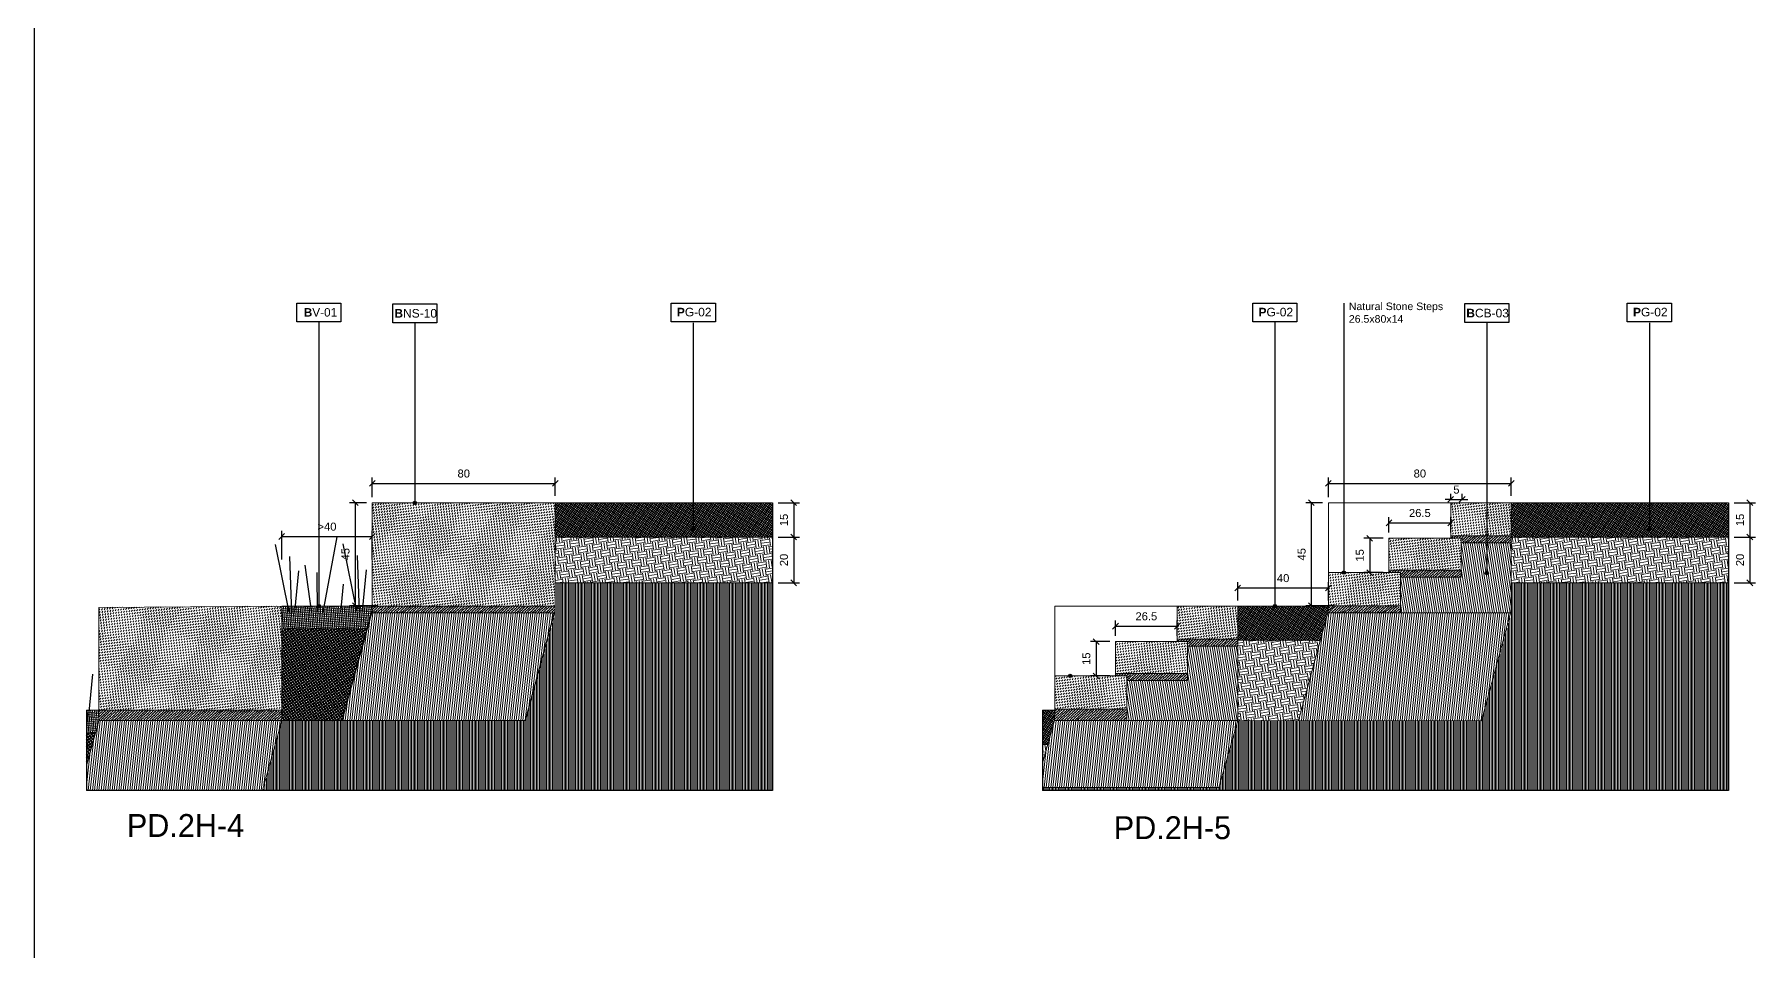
# Model space of a CAD drawing. Header units: metres. Extents: x -325 to 301, y -147 to 149.
# Drawn here: x 42.23 to 49.76, y 45.32 to 49.33 of the extents above; entities that cross this region are included whole.
import ezdxf

# ---------------------------------------------------------------- set-up
doc = ezdxf.new("R2010")
doc.units = ezdxf.units.M
doc.linetypes.add('rutinger', pattern=[30, 12, -18])
doc.layers.get('Defpoints').update_dxf_attribs({"lineweight": 13})
doc.layers.add('-aux', color=50, linetype='Continuous', plot=False)
doc.layers.add('0-TX-1_25', color=7, linetype='Continuous', true_color=0x3f4f7f)
doc.layers.add('EIT_3 TR sorra', color=7, linetype='Continuous', true_color=0xd8ceb0)
doc.layers.add('03-TR-Paviment_02_Sealed Gravel', color=7, linetype='Continuous', lineweight=5, true_color=0xd4be8c)
doc.layers.add('03-TR-Paviment_08_Natural Stone Bleachers', color=7, linetype='Continuous', lineweight=5, true_color=0xafad9d)
for name, color, linetype, lineweight in [('1-CM', 7, 'Continuous', 0), ('3-TR Formigó', 252, 'Continuous', 0), ('3-TR Seleccionat', 44, 'Continuous', 0), ('3-TR Tot-u', 37, 'Continuous', 0), ('3-TR-recebo', 252, 'Continuous', 0)]:
    doc.layers.add(name, color=color, linetype=linetype, lineweight=lineweight)
for name, color, linetype in [('1-SECCIÓ', 1, 'Continuous'), ('4-graminies', 252, 'rutinger'), ('A-KEYPLAN_HATCH', 7, 'Continuous'), ('A_TEXT_2', 7, 'Continuous'), ('EIT_3 TR terra vegetal', 45, 'Continuous')]:
    doc.layers.add(name, color=color, linetype=linetype)
doc.styles.add('Arial_4', font='arial.ttf', dxfattribs={"height": 1.8})
doc.styles.get("Standard").update_dxf_attribs({"font": 'arial.ttf'})
doc.styles.add('x-llegenda materials$0$ENGRAVERS', font='TT0586M.TTF')
doc.dimstyles.new('ISO-25', dxfattribs={"dimtxt": 0.1, "dimasz": 0.1, "dimexe": 0.1, "dimexo": 0.1, "dimgap": 0.1, "dimtad": 1, "dimdec": 0, "dimlfac": 100, "dimzin": 9, "dimtxsty": 'Standard', "dimblk": 'OBLIQUE', "dimcen": 0.1, "dimadec": 0, "dimazin": 0, "dimtfac": 1, "dimtdec": 0, "dimtmove": 0, "dimatfit": 3, "dimldrblk": 'OBLIQUE', "dimfxl": 1, "dimarcsym": 0})
pattern_1 = [(279, (419535.011572, 4594394.39277), (0.03632589907892, -0.02639231054887), [0.03175, -0.03175]), (279, (419535.023332, 4594394.394632), (0.03632589907892, -0.02639231054887), [0.03175, -0.03175]), (279, (419535.03509, 4594394.396495), (0.03632589907892, -0.02639231054887), [0.03175, -0.03175]), (9, (419535.039632, 4594394.393196), (0.02639231054887, 0.03632589907892), [0.03175, -0.03175]), (9, (419535.041495, 4594394.381436), (0.02639231054887, 0.03632589907892), [0.03175, -0.03175]), (9, (419535.043357, 4594394.369677), (0.02639231054887, 0.03632589907892), [0.03175, -0.03175])]

# ---------------------------------------------------------------- blocks, each defined once
blk = doc.blocks.new('_Oblique')
at = {"color": 0, "lineweight": -2}
blk.add_line((-0.5, -0.5), (0.5, 0.5), dxfattribs=at)
blk = doc.blocks.new('*D2044')
at = {"layer": '0-TX-1_25', "color": 0, "lineweight": -2, "transparency": 16777216}
for p, q in [((43.3158, 47.0312), (43.3158, 47.1562)), ((43.3158, 47.1312), (43.7119, 47.1312)), ((43.7119, 47.0312), (43.7119, 47.1562))]:
    blk.add_line(p, q, dxfattribs=at)
at = {"layer": 'Defpoints', "color": 0, "transparency": 16777216}
for p in [(43.7119, 47.1312), (43.3158, 46.8267), (43.7119, 46.8269)]:
    blk.add_point(p, dxfattribs=at)
at = {"layer": '0-TX-1_25', "color": 0, "lineweight": -2, "transparency": 16777216, "xscale": 0.025, "yscale": 0.025, "zscale": 0.025, "rotation": 180}
blk.add_blockref('_Oblique', (43.3158, 47.1312), dxfattribs=at)
at = {"layer": '0-TX-1_25', "color": 0, "lineweight": -2, "transparency": 16777216, "xscale": 0.025, "yscale": 0.025, "zscale": 0.025}
blk.add_blockref('_Oblique', (43.7119, 47.1312), dxfattribs=at)
at = {"layer": '0-TX-1_25', "color": 0, "transparency": 16777216, "insert": (43.5138, 47.1741), "char_height": 0.035, "attachment_point": 5}
blk.add_mtext('>40', dxfattribs=at)
blk = doc.blocks.new('*D2040')
at = {"layer": '0-TX-1_25', "color": 0, "lineweight": -2, "transparency": 16777216}
for p, q in [((43.6867, 47.2785), (43.6127, 47.2785)), ((43.6377, 46.8285), (43.6377, 47.2785)), ((43.7367, 46.8285), (43.6127, 46.8285))]:
    blk.add_line(p, q, dxfattribs=at)
at = {"layer": 'Defpoints', "color": 0, "transparency": 16777216}
for p in [(43.6377, 47.2785), (43.7117, 47.2785), (43.7617, 46.8285)]:
    blk.add_point(p, dxfattribs=at)
at = {"layer": '0-TX-1_25', "color": 0, "lineweight": -2, "transparency": 16777216, "xscale": 0.025, "yscale": 0.025, "zscale": 0.025}
for p, rotation in [((43.6377, 47.2785), 90), ((43.6377, 46.8285), 270)]:
    blk.add_blockref('_Oblique', p, dxfattribs=dict(at, rotation=rotation))
at = {"layer": '0-TX-1_25', "color": 0, "transparency": 16777216, "insert": (43.5949, 47.0535), "char_height": 0.035, "attachment_point": 5, "rotation": 90}
blk.add_mtext('45', dxfattribs=at)
blk = doc.blocks.new('*D2041')
at = {"layer": '0-TX-1_25', "color": 0, "lineweight": -2, "transparency": 16777216}
for p, q in [((43.7117, 47.3035), (43.7117, 47.3884)), ((43.7117, 47.3634), (44.5117, 47.3634)), ((44.5117, 47.3091), (44.5117, 47.3884))]:
    blk.add_line(p, q, dxfattribs=at)
at = {"layer": 'Defpoints', "color": 0, "transparency": 16777216}
for p in [(44.5117, 47.3634), (43.7117, 47.2785), (44.5117, 47.2841)]:
    blk.add_point(p, dxfattribs=at)
at = {"layer": '0-TX-1_25', "color": 0, "lineweight": -2, "transparency": 16777216, "xscale": 0.025, "yscale": 0.025, "zscale": 0.025, "rotation": 180}
blk.add_blockref('_Oblique', (43.7117, 47.3634), dxfattribs=at)
at = {"layer": '0-TX-1_25', "color": 0, "lineweight": -2, "transparency": 16777216, "xscale": 0.025, "yscale": 0.025, "zscale": 0.025}
blk.add_blockref('_Oblique', (44.5117, 47.3634), dxfattribs=at)
at = {"layer": '0-TX-1_25', "color": 0, "transparency": 16777216, "insert": (44.1117, 47.4063), "char_height": 0.035, "attachment_point": 5}
blk.add_mtext('80', dxfattribs=at)
blk = doc.blocks.new('hatch keyplan 2')
at = {"layer": 'A-KEYPLAN_HATCH'}
blk.add_lwpolyline([(0, 0.00548), (0.01287, 0.00548), (0.01287, 0), (0, 0)], close=True, dxfattribs=at)
blk = doc.blocks.new('hatch keyplan')
at = {"layer": 'A-KEYPLAN_HATCH'}
blk.add_blockref('hatch keyplan 2', (1.43058, 0.85215), dxfattribs=at)
blk = doc.blocks.new('BNS10')
at = {"layer": 'A-KEYPLAN_HATCH'}
blk.add_blockref('hatch keyplan', (-1.43058, -0.85215), dxfattribs=at)
at = {"layer": 'A_TEXT_2', "insert": (-0.0008, 0.00401), "char_height": 0.0025, "attachment_point": 1}
blk.add_mtext_dynamic_manual_height_columns('\\pi0.00128;{\\fArial|b1|i0|c0|p34;B}NS-10', width=0.0145619, gutter_width=0.015, heights=[0], dxfattribs=at)
blk = doc.blocks.new('B-V01')
at = {"layer": 'A-KEYPLAN_HATCH'}
blk.add_blockref('hatch keyplan', (-1.43058, -0.85215), dxfattribs=at)
at = {"layer": 'A_TEXT_2', "lineweight": 211, "insert": (-0.00079, 0.00402), "char_height": 0.0024588, "attachment_point": 1, "line_spacing_factor": 0.938532, "style": 'Arial_4'}
blk.add_mtext_dynamic_manual_height_columns('\\pi0.00285;{\\fArial|b1|i0|c0|p34;B}V-01', width=0.0145619, gutter_width=0.015, heights=[0], dxfattribs=at)
blk = doc.blocks.new('*D2045')
at = {"layer": '0-TX-1_25', "color": 0, "lineweight": -2, "transparency": 16777216}
for p, q in [((47.4964, 46.8517), (47.4964, 46.9312)), ((47.4964, 46.9062), (47.8925, 46.9062)), ((47.8925, 46.8519), (47.8925, 46.9312))]:
    blk.add_line(p, q, dxfattribs=at)
at = {"layer": 'Defpoints', "color": 0, "transparency": 16777216}
for p in [(47.8925, 46.9062), (47.4964, 46.8267), (47.8925, 46.8269)]:
    blk.add_point(p, dxfattribs=at)
at = {"layer": '0-TX-1_25', "color": 0, "lineweight": -2, "transparency": 16777216, "xscale": 0.025, "yscale": 0.025, "zscale": 0.025, "rotation": 180}
blk.add_blockref('_Oblique', (47.4964, 46.9062), dxfattribs=at)
at = {"layer": '0-TX-1_25', "color": 0, "lineweight": -2, "transparency": 16777216, "xscale": 0.025, "yscale": 0.025, "zscale": 0.025}
blk.add_blockref('_Oblique', (47.8925, 46.9062), dxfattribs=at)
at = {"layer": '0-TX-1_25', "color": 0, "transparency": 16777216, "insert": (47.6945, 46.949), "char_height": 0.035, "attachment_point": 5}
blk.add_mtext('40', dxfattribs=at)
blk = doc.blocks.new('*D2042')
at = {"layer": '0-TX-1_25', "color": 0, "lineweight": -2, "transparency": 16777216}
for p, q in [((47.8674, 47.2785), (47.7934, 47.2785)), ((47.8184, 46.8285), (47.8184, 47.2785)), ((47.9174, 46.8285), (47.7934, 46.8285))]:
    blk.add_line(p, q, dxfattribs=at)
at = {"layer": 'Defpoints', "color": 0, "transparency": 16777216}
for p in [(47.8184, 47.2785), (47.8924, 47.2785), (47.9424, 46.8285)]:
    blk.add_point(p, dxfattribs=at)
at = {"layer": '0-TX-1_25', "color": 0, "lineweight": -2, "transparency": 16777216, "xscale": 0.025, "yscale": 0.025, "zscale": 0.025}
for p, rotation in [((47.8184, 47.2785), 90), ((47.8184, 46.8285), 270)]:
    blk.add_blockref('_Oblique', p, dxfattribs=dict(at, rotation=rotation))
at = {"layer": '0-TX-1_25', "color": 0, "transparency": 16777216, "insert": (47.7756, 47.0535), "char_height": 0.035, "attachment_point": 5, "rotation": 90}
blk.add_mtext('45', dxfattribs=at)
blk = doc.blocks.new('*D2043')
at = {"layer": '0-TX-1_25', "color": 0, "lineweight": -2, "transparency": 16777216}
for p, q in [((47.8924, 47.3035), (47.8924, 47.3884)), ((47.8924, 47.3634), (48.6924, 47.3634)), ((48.6924, 47.3091), (48.6924, 47.3884))]:
    blk.add_line(p, q, dxfattribs=at)
at = {"layer": 'Defpoints', "color": 0, "transparency": 16777216}
for p in [(48.6924, 47.3634), (47.8924, 47.2785), (48.6924, 47.2841)]:
    blk.add_point(p, dxfattribs=at)
at = {"layer": '0-TX-1_25', "color": 0, "lineweight": -2, "transparency": 16777216, "xscale": 0.025, "yscale": 0.025, "zscale": 0.025, "rotation": 180}
blk.add_blockref('_Oblique', (47.8924, 47.3634), dxfattribs=at)
at = {"layer": '0-TX-1_25', "color": 0, "lineweight": -2, "transparency": 16777216, "xscale": 0.025, "yscale": 0.025, "zscale": 0.025}
blk.add_blockref('_Oblique', (48.6924, 47.3634), dxfattribs=at)
at = {"layer": '0-TX-1_25', "color": 0, "transparency": 16777216, "insert": (48.2924, 47.4063), "char_height": 0.035, "attachment_point": 5}
blk.add_mtext('80', dxfattribs=at)
blk = doc.blocks.new('*D2046')
at = {"layer": '0-TX-1_25', "color": 0, "lineweight": -2, "transparency": 16777216}
for p, q in [((48.1575, 47.1485), (48.1575, 47.2158)), ((48.1575, 47.1908), (48.4274, 47.1908)), ((48.4274, 47.1485), (48.4274, 47.2158))]:
    blk.add_line(p, q, dxfattribs=at)
at = {"layer": 'Defpoints', "color": 0, "transparency": 16777216}
for p in [(48.4274, 47.1908), (48.1575, 47.1235), (48.4274, 47.1235)]:
    blk.add_point(p, dxfattribs=at)
at = {"layer": '0-TX-1_25', "color": 0, "lineweight": -2, "transparency": 16777216, "xscale": 0.025, "yscale": 0.025, "zscale": 0.025, "rotation": 180}
blk.add_blockref('_Oblique', (48.1575, 47.1908), dxfattribs=at)
at = {"layer": '0-TX-1_25', "color": 0, "lineweight": -2, "transparency": 16777216, "xscale": 0.025, "yscale": 0.025, "zscale": 0.025}
blk.add_blockref('_Oblique', (48.4274, 47.1908), dxfattribs=at)
at = {"layer": '0-TX-1_25', "color": 0, "transparency": 16777216, "insert": (48.2924, 47.2337), "char_height": 0.035, "attachment_point": 5}
blk.add_mtext('26.5', dxfattribs=at)
blk = doc.blocks.new('*D2047')
at = {"layer": '0-TX-1_25', "color": 0, "lineweight": -2, "transparency": 16777216}
for p, q in [((48.1325, 47.1235), (48.048, 47.1235)), ((48.073, 47.1235), (48.073, 46.9735)), ((48.1325, 46.9735), (48.048, 46.9735))]:
    blk.add_line(p, q, dxfattribs=at)
at = {"layer": 'Defpoints', "color": 0, "transparency": 16777216}
for p in [(48.1575, 47.1235), (48.073, 46.9735), (48.1575, 46.9735)]:
    blk.add_point(p, dxfattribs=at)
at = {"layer": '0-TX-1_25', "color": 0, "lineweight": -2, "transparency": 16777216, "xscale": 0.025, "yscale": 0.025, "zscale": 0.025}
for p, rotation in [((48.073, 47.1235), 90), ((48.073, 46.9735), 270)]:
    blk.add_blockref('_Oblique', p, dxfattribs=dict(at, rotation=rotation))
at = {"layer": '0-TX-1_25', "color": 0, "transparency": 16777216, "insert": (48.0301, 47.0485), "char_height": 0.035, "attachment_point": 5, "rotation": 90}
blk.add_mtext('15', dxfattribs=at)
blk = doc.blocks.new('*D2048')
at = {"layer": '0-TX-1_25', "color": 0, "lineweight": -2, "transparency": 16777216}
for p, q in [((48.4274, 47.2931), (48.4024, 47.2931)), ((48.4274, 47.2931), (48.4274, 47.3181)), ((48.4274, 47.2931), (48.4774, 47.2931)), ((48.4774, 47.2931), (48.4774, 47.3181)), ((48.4774, 47.2931), (48.5024, 47.2931))]:
    blk.add_line(p, q, dxfattribs=at)
at = {"layer": 'Defpoints', "color": 0, "transparency": 16777216}
for p in [(48.4274, 47.2785), (48.4774, 47.2931), (48.4774, 47.2785)]:
    blk.add_point(p, dxfattribs=at)
at = {"layer": '0-TX-1_25', "color": 0, "lineweight": -2, "transparency": 16777216, "xscale": 0.025, "yscale": 0.025, "zscale": 0.025}
blk.add_blockref('_Oblique', (48.4274, 47.2931), dxfattribs=at)
at = {"layer": '0-TX-1_25', "color": 0, "lineweight": -2, "transparency": 16777216, "xscale": 0.025, "yscale": 0.025, "zscale": 0.025, "rotation": 180}
blk.add_blockref('_Oblique', (48.4774, 47.2931), dxfattribs=at)
at = {"layer": '0-TX-1_25', "color": 0, "transparency": 16777216, "insert": (48.4524, 47.3359), "char_height": 0.035, "attachment_point": 5}
blk.add_mtext('5', dxfattribs=at)
blk = doc.blocks.new('*D2049')
at = {"layer": '0-TX-1_25', "color": 0, "lineweight": -2, "transparency": 16777216}
for p, q in [((46.9616, 46.6967), (46.9616, 46.7641)), ((46.9616, 46.7391), (47.2314, 46.7391)), ((47.2314, 46.6967), (47.2314, 46.7641))]:
    blk.add_line(p, q, dxfattribs=at)
at = {"layer": 'Defpoints', "color": 0, "transparency": 16777216}
for p in [(47.2314, 46.7391), (46.9616, 46.6717), (47.2314, 46.6717)]:
    blk.add_point(p, dxfattribs=at)
at = {"layer": '0-TX-1_25', "color": 0, "lineweight": -2, "transparency": 16777216, "xscale": 0.025, "yscale": 0.025, "zscale": 0.025, "rotation": 180}
blk.add_blockref('_Oblique', (46.9616, 46.7391), dxfattribs=at)
at = {"layer": '0-TX-1_25', "color": 0, "lineweight": -2, "transparency": 16777216, "xscale": 0.025, "yscale": 0.025, "zscale": 0.025}
blk.add_blockref('_Oblique', (47.2314, 46.7391), dxfattribs=at)
at = {"layer": '0-TX-1_25', "color": 0, "transparency": 16777216, "insert": (47.0965, 46.782), "char_height": 0.035, "attachment_point": 5}
blk.add_mtext('26.5', dxfattribs=at)
blk = doc.blocks.new('*D2050')
at = {"layer": '0-TX-1_25', "color": 0, "lineweight": -2, "transparency": 16777216}
for p, q in [((46.9366, 46.6717), (46.8521, 46.6717)), ((46.8771, 46.6717), (46.8771, 46.5217)), ((46.9366, 46.5217), (46.8521, 46.5217))]:
    blk.add_line(p, q, dxfattribs=at)
at = {"layer": 'Defpoints', "color": 0, "transparency": 16777216}
for p in [(46.9616, 46.6717), (46.8771, 46.5217), (46.9616, 46.5217)]:
    blk.add_point(p, dxfattribs=at)
at = {"layer": '0-TX-1_25', "color": 0, "lineweight": -2, "transparency": 16777216, "xscale": 0.025, "yscale": 0.025, "zscale": 0.025}
for p, rotation in [((46.8771, 46.6717), 90), ((46.8771, 46.5217), 270)]:
    blk.add_blockref('_Oblique', p, dxfattribs=dict(at, rotation=rotation))
at = {"layer": '0-TX-1_25', "color": 0, "transparency": 16777216, "insert": (46.8342, 46.5967), "char_height": 0.035, "attachment_point": 5, "rotation": 90}
blk.add_mtext('15', dxfattribs=at)
blk = doc.blocks.new('PG02')
at = {"layer": 'A-KEYPLAN_HATCH'}
blk.add_blockref('hatch keyplan', (-1.42958, -0.85215), dxfattribs=at)
at = {"layer": 'A_TEXT_2', "insert": (0.0002, 0.00412), "char_height": 0.0025, "attachment_point": 1}
blk.add_mtext_dynamic_manual_height_columns('\\pi0.00245,t0.01245;{\\fArial|b1|i0|c0|p34;P}G-02', width=0.0145619, gutter_width=0.015, heights=[0], dxfattribs=at)
blk = doc.blocks.new('POINT')
at = {"layer": '0-TX-1_25'}
h = blk.add_hatch(dxfattribs=at)
h.set_pattern_fill('ANGLE', color=256)
h.set_pattern_definition([(0, (-83.747, -12.726), (0, 6.985), [5.08, -1.905]), (90, (-83.747, -12.726), (-6.985, 4e-16), [5.08, -1.905])])
edge = h.paths.add_edge_path()
edge.add_arc((0, 0), 0.0075, 0, 360)
h = blk.add_hatch(color=256, dxfattribs=at)
h.dxf.hatch_style = 1
edge = h.paths.add_edge_path()
edge.add_arc((0, 0), 0.0075, 0, 360)
blk.add_circle((0, 0), 0.0075, dxfattribs=at)
blk = doc.blocks.new('B-CB03')
at = {"layer": 'A-KEYPLAN_HATCH'}
blk.add_blockref('hatch keyplan', (-1.43058, -0.85215), dxfattribs=at)
at = {"layer": 'A_TEXT_2', "insert": (-0.0008, 0.00398), "char_height": 0.0025, "attachment_point": 1}
blk.add_mtext_dynamic_manual_height_columns('\\pi0.00128;{\\fArial|b1|i0|c0|p34;B}CB-03', width=0.0145619, gutter_width=0.015, heights=[0], dxfattribs=at)
blk = doc.blocks.new('*D2051')
at = {"layer": '0-TX-1_25', "color": 0, "lineweight": -2, "transparency": 16777216}
for p, q in [((45.4867, 47.2785), (45.5798, 47.2785)), ((45.5548, 47.2785), (45.5548, 47.1285)), ((45.4867, 47.1285), (45.5798, 47.1285))]:
    blk.add_line(p, q, dxfattribs=at)
at = {"layer": 'Defpoints', "color": 0, "transparency": 16777216}
for p in [(45.4617, 47.2785), (45.4617, 47.1285), (45.5548, 47.1285)]:
    blk.add_point(p, dxfattribs=at)
at = {"layer": '0-TX-1_25', "color": 0, "lineweight": -2, "transparency": 16777216, "xscale": 0.025, "yscale": 0.025, "zscale": 0.025}
for p, rotation in [((45.5548, 47.2785), 90), ((45.5548, 47.1285), 270)]:
    blk.add_blockref('_Oblique', p, dxfattribs=dict(at, rotation=rotation))
at = {"layer": '0-TX-1_25', "color": 0, "transparency": 16777216, "insert": (45.5119, 47.2035), "char_height": 0.035, "attachment_point": 5, "rotation": 90}
blk.add_mtext('15', dxfattribs=at)
blk = doc.blocks.new('*D2052')
at = {"layer": '0-TX-1_25', "color": 0, "lineweight": -2, "transparency": 16777216}
for p, q in [((45.4867, 47.1285), (45.5798, 47.1285)), ((45.5548, 47.1285), (45.5548, 46.9285)), ((45.4867, 46.9285), (45.5798, 46.9285))]:
    blk.add_line(p, q, dxfattribs=at)
at = {"layer": 'Defpoints', "color": 0, "transparency": 16777216}
for p in [(45.4617, 47.1285), (45.4617, 46.9285), (45.5548, 46.9285)]:
    blk.add_point(p, dxfattribs=at)
at = {"layer": '0-TX-1_25', "color": 0, "lineweight": -2, "transparency": 16777216, "xscale": 0.025, "yscale": 0.025, "zscale": 0.025}
for p, rotation in [((45.5548, 47.1285), 90), ((45.5548, 46.9285), 270)]:
    blk.add_blockref('_Oblique', p, dxfattribs=dict(at, rotation=rotation))
at = {"layer": '0-TX-1_25', "color": 0, "transparency": 16777216, "insert": (45.5119, 47.0285), "char_height": 0.035, "attachment_point": 5, "rotation": 90}
blk.add_mtext('20', dxfattribs=at)
blk = doc.blocks.new('*D2053')
at = {"layer": '0-TX-1_25', "color": 0, "lineweight": -2, "transparency": 16777216}
for p, q in [((49.6674, 47.2785), (49.7604, 47.2785)), ((49.7354, 47.2785), (49.7354, 47.1285)), ((49.6674, 47.1285), (49.7604, 47.1285))]:
    blk.add_line(p, q, dxfattribs=at)
at = {"layer": 'Defpoints', "color": 0, "transparency": 16777216}
for p in [(49.6424, 47.2785), (49.6424, 47.1285), (49.7354, 47.1285)]:
    blk.add_point(p, dxfattribs=at)
at = {"layer": '0-TX-1_25', "color": 0, "lineweight": -2, "transparency": 16777216, "xscale": 0.025, "yscale": 0.025, "zscale": 0.025}
for p, rotation in [((49.7354, 47.2785), 90), ((49.7354, 47.1285), 270)]:
    blk.add_blockref('_Oblique', p, dxfattribs=dict(at, rotation=rotation))
at = {"layer": '0-TX-1_25', "color": 0, "transparency": 16777216, "insert": (49.6926, 47.2035), "char_height": 0.035, "attachment_point": 5, "rotation": 90}
blk.add_mtext('15', dxfattribs=at)
blk = doc.blocks.new('*D2054')
at = {"layer": '0-TX-1_25', "color": 0, "lineweight": -2, "transparency": 16777216}
for p, q in [((49.6674, 47.1285), (49.7604, 47.1285)), ((49.7354, 47.1285), (49.7354, 46.9285)), ((49.6674, 46.9285), (49.7604, 46.9285))]:
    blk.add_line(p, q, dxfattribs=at)
at = {"layer": 'Defpoints', "color": 0, "transparency": 16777216}
for p in [(49.6424, 47.1285), (49.6424, 46.9285), (49.7354, 46.9285)]:
    blk.add_point(p, dxfattribs=at)
at = {"layer": '0-TX-1_25', "color": 0, "lineweight": -2, "transparency": 16777216, "xscale": 0.025, "yscale": 0.025, "zscale": 0.025}
for p, rotation in [((49.7354, 47.1285), 90), ((49.7354, 46.9285), 270)]:
    blk.add_blockref('_Oblique', p, dxfattribs=dict(at, rotation=rotation))
at = {"layer": '0-TX-1_25', "color": 0, "transparency": 16777216, "insert": (49.6926, 47.0285), "char_height": 0.035, "attachment_point": 5, "rotation": 90}
blk.add_mtext('20', dxfattribs=at)

msp = doc.modelspace()

# ---------------------------------------------------------------- hatches: boundary and pattern name
at = {"layer": '03-TR-Paviment_02_Sealed Gravel'}
h = msp.add_hatch(dxfattribs=at)
h.set_pattern_fill('_USER', color=256, scale=0.008, angle=234, style=0, double=1, pattern_type=0)
h.set_pattern_definition([(234, (0, 0), (0.006472136, -0.004702282), []), (324, (0, 0), (0.004702282, 0.006472136), [])])
h.paths.add_polyline_path([(45.4624, 47.2785), (44.511, 47.2785), (44.5117, 47.1276), (45.4617, 47.1293)])
h = msp.add_hatch(dxfattribs=at)
h.set_pattern_fill('_USER', color=256, scale=0.008, angle=234, style=0, double=1, pattern_type=0)
h.set_pattern_definition([(234, (4.180676, 0), (0.006472136, -0.004702282), []), (324, (4.180676, 0), (0.004702282, 0.006472136), [])])
h.paths.add_polyline_path([(49.6431, 47.2785), (48.6917, 47.2785), (48.6924, 47.1276), (49.6424, 47.1293)])
at = {"layer": '03-TR-Paviment_02_Sealed Gravel', "extrusion": (5.00535e-05, 0.000121015, 1)}
h = msp.add_hatch(dxfattribs=at)
h.set_pattern_fill('_USER', color=256, scale=0.008, angle=234, style=0, double=1, pattern_type=0)
h.set_pattern_definition([(234, (-176.783192, 55.461173), (0.00647213595, -0.00470228202), []), (324, (-176.783192, 55.461173), (0.00470228202, 0.00647213595), [])])
h.paths.add_polyline_path([(47.8568, 46.6768), (47.8896, 46.7967), (47.8925, 46.8267), (47.4964, 46.8271), (47.4964, 46.6772)])
h = msp.add_hatch(dxfattribs=at)
h.set_pattern_fill('_USER', color=256, scale=0.008, angle=234, style=0, double=1, pattern_type=0)
h.set_pattern_definition([(234, (-176.783192, 55.461173), (0.00647213595, -0.00470228202), []), (324, (-176.783192, 55.461173), (0.00470228202, 0.00647213595), [])])
h.paths.add_polyline_path([(46.6424, 46.3711), (46.6424, 46.2211), (46.6649, 46.2211), (46.6946, 46.3272), (46.6964, 46.3711)])
at = {"layer": '03-TR-Paviment_08_Natural Stone Bleachers'}
h = msp.add_hatch(dxfattribs=at)
h.set_pattern_fill('DASH', color=256, scale=0.002611, angle=232.42641, style=0, double=1)
h.set_pattern_definition([(232.4264096, (-108.541051, -74.540878), (0.00151523477, -0.01162470696), [0.0082894435, -0.0082894435])])
h.paths.add_polyline_path([(43.7117, 47.2785), (43.7119, 46.8269), (44.5117, 46.8267), (44.5117, 47.2785)])
h = msp.add_hatch(dxfattribs=at)
h.set_pattern_fill('DASH', color=256, scale=0.002611, angle=232.42641, style=0, double=1)
h.set_pattern_definition([(232.4264096, (-103.825537, -74.240878), (0.00151523477, -0.01162470696), [0.0082894435, -0.0082894435])])
h.paths.add_polyline_path([(48.6924, 47.1335), (48.6924, 47.2785), (48.4273, 47.2785), (48.4274, 47.1335)])
h = msp.add_hatch(dxfattribs=at)
h.set_pattern_fill('DASH', color=256, scale=0.002611, angle=232.42641, style=0, double=1)
h.set_pattern_definition([(232.4264096, (-104.095375, -74.390878), (0.00151523477, -0.01162470696), [0.0082894435, -0.0082894435])])
h.paths.add_polyline_path([(48.4725, 46.9834), (48.4726, 47.1235), (48.1575, 47.1235), (48.1575, 46.9835)])
h = msp.add_hatch(dxfattribs=at)
h.set_pattern_fill('DASH', color=256, scale=0.002611, angle=232.42641, style=0, double=1)
h.set_pattern_definition([(232.4264096, (-104.360375, -74.540878), (0.00151523477, -0.01162470696), [0.0082894435, -0.0082894435])])
h.paths.add_polyline_path([(48.2075, 46.8289), (48.2075, 46.9735), (47.8925, 46.9735), (47.8925, 46.8281)])
h = msp.add_hatch(dxfattribs=at)
h.set_pattern_fill('DASH', color=256, scale=0.002611, angle=232.42641, style=0, double=1)
h.set_pattern_definition([(232.4264096, (-109.736969, -74.998248), (0.00151523477, -0.01162470696), [0.0082894435, -0.0082894435])])
h.paths.add_polyline_path([(42.5158, 46.8211), (42.5158, 46.3711), (43.3158, 46.3711), (43.3158, 46.8271)])
h = msp.add_hatch(dxfattribs=at)
h.set_pattern_fill('DASH', color=256, scale=0.002611, angle=232.42641, style=0, double=1)
h.set_pattern_definition([(232.4264096, (-105.021455, -74.692595), (0.00151523477, -0.01162470696), [0.0082894435, -0.0082894435])])
h.paths.add_polyline_path([(47.4964, 46.6817), (47.4964, 46.8267), (47.2314, 46.8267), (47.2314, 46.6817)])
h = msp.add_hatch(dxfattribs=at)
h.set_pattern_fill('DASH', color=256, scale=0.002611, angle=232.42641, style=0, double=1)
h.set_pattern_definition([(232.4264096, (-105.291293, -74.842595), (0.00151523477, -0.01162470696), [0.0082894435, -0.0082894435])])
h.paths.add_polyline_path([(47.2766, 46.5317), (47.2766, 46.6717), (46.9616, 46.6717), (46.9616, 46.5318)])
h = msp.add_hatch(dxfattribs=at)
h.set_pattern_fill('DASH', color=256, scale=0.002611, angle=232.42641, style=0, double=1)
h.set_pattern_definition([(232.4264096, (-105.556293, -74.992595), (0.00151523477, -0.01162470696), [0.0082894435, -0.0082894435])])
h.paths.add_polyline_path([(47.0116, 46.3772), (47.0116, 46.5217), (46.6966, 46.5217), (46.6966, 46.3764)])
at = {"layer": '3-TR Formigó'}
h = msp.add_hatch(dxfattribs=at)
h.set_pattern_fill('ANSI31', color=256, scale=0.003, angle=234.17524)
h.set_pattern_definition([(279.175244, (-28.632693, 4.665363), (0.00940313, 0.0015188056), [])])
h.paths.add_polyline_path([(48.2075, 46.9517), (48.2075, 46.7967), (48.692, 46.7967), (48.6924, 47.1035), (48.4725, 47.1035), (48.4725, 46.9517)])
at = {"layer": '3-TR Formigó', "extrusion": (5.00535e-05, 0.000121015, 1)}
h = msp.add_hatch(dxfattribs=at)
h.set_pattern_fill('ANSI31', color=256, scale=0.003, angle=233.69395, style=0)
h.set_pattern_definition([(263.5025, (36.704416, 46.693568), (0.009463819, -0.001077847), [])])
h.paths.add_polyline_path([(43.7075, 46.7976), (43.5805, 46.3269), (44.3805, 46.3269), (44.5071, 46.7976)])
h = msp.add_hatch(dxfattribs=at)
h.set_pattern_fill('ANSI31', color=256, scale=0.003, angle=233.69395, style=0)
h.set_pattern_definition([(263.5025, (40.885092, 46.693568), (0.009463819, -0.001077847), [])])
h.paths.add_polyline_path([(47.8882, 46.7976), (47.7612, 46.3269), (48.5612, 46.3269), (48.6892, 46.7967)])
at = {"layer": '3-TR Formigó'}
h = msp.add_hatch(dxfattribs=at)
h.set_pattern_fill('ANSI31', color=256, scale=0.003, angle=234.17524)
h.set_pattern_definition([(279.175244, (-29.828611, 4.213645), (0.00940313, 0.0015188056), [])])
h.paths.add_polyline_path([(47.0116, 46.5), (47.0116, 46.3272), (47.496, 46.3272), (47.4964, 46.6517), (47.2766, 46.6517), (47.2766, 46.5)])
at = {"layer": '3-TR Formigó', "extrusion": (5.00535e-05, 0.000121015, 1)}
h = msp.add_hatch(dxfattribs=at)
h.set_pattern_fill('ANSI31', color=256, scale=0.003, angle=233.69395, style=0)
h.set_pattern_definition([(263.5025, (35.514035, 46.234218), (0.009463819, -0.001077847), [])])
h.paths.add_polyline_path([(42.4617, 46.0213), (43.2322, 46.0213), (43.3158, 46.3272), (42.5158, 46.3257), (42.4617, 46.1285)])
h = msp.add_hatch(dxfattribs=at)
h.set_pattern_fill('ANSI31', color=256, scale=0.003, angle=233.69395, style=0)
h.set_pattern_definition([(263.5025, (39.6947115, 46.246423), (0.009463819, -0.001077847), [])])
h.paths.add_polyline_path([(46.6424, 46.0335), (47.4129, 46.0335), (47.4964, 46.3272), (46.6946, 46.3272), (46.6424, 46.1407)])
at = {"layer": '3-TR Seleccionat'}
h = msp.add_hatch(dxfattribs=at)
h.set_pattern_fill('ANSI31', color=256, scale=0.002, angle=45, style=0)
h.set_pattern_definition([(90, (8.577542, -4.753176), (-0.00635, 0), [])])
h.paths.add_polyline_path([(45.4617, 46.0213), (45.4617, 46.7985), (45.4617, 46.9285), (44.5117, 46.9285), (44.5117, 46.7967), (44.3805, 46.3269), (43.3158, 46.3272), (43.2345, 46.0213)])
h = msp.add_hatch(dxfattribs=at)
h.set_pattern_fill('ANSI31', color=256, scale=0.002, angle=45, style=0)
h.set_pattern_definition([(90, (12.758218, -4.753176), (-0.00635, 0), [])])
h.paths.add_polyline_path([(49.6424, 46.0213), (49.6424, 46.9285), (48.6924, 46.9285), (48.6924, 46.7967), (48.5612, 46.3269), (47.4964, 46.3272), (47.4152, 46.0335), (46.6424, 46.0335), (46.6424, 46.0213)])
at = {"layer": '3-TR Tot-u'}
h = msp.add_hatch(dxfattribs=at)
h.set_pattern_fill('EARTH', color=256, scale=0.005, angle=279)
h.paths.add_polyline_path([(45.4617, 47.1285), (44.5103, 47.1285), (44.5117, 46.9276), (45.4617, 46.9293)])
h = msp.add_hatch(dxfattribs=at)
h.set_pattern_fill('EARTH', color=256, scale=0.005, angle=279)
h.set_pattern_definition([(279, (4.180676, 0), (0.036325899, -0.02639231), [0.03175, -0.03175]), (279, (4.192436, 0.001863), (0.036325899, -0.02639231), [0.03175, -0.03175]), (279, (4.204196, 0.003725), (0.036325899, -0.02639231), [0.03175, -0.03175]), (9, (4.208736, 0.000426), (0.02639231, 0.036325899), [0.03175, -0.03175]), (9, (4.2106, -0.011334), (0.02639231, 0.036325899), [0.03175, -0.03175]), (9, (4.21246, -0.023093), (0.02639231, 0.036325899), [0.03175, -0.03175])])
h.paths.add_polyline_path([(49.6424, 47.1285), (48.691, 47.1285), (48.6924, 46.9276), (49.6424, 46.9293)])
at = {"layer": '3-TR Tot-u', "extrusion": (5.30927e-05, 0.000117955, 1)}
h = msp.add_hatch(dxfattribs=at)
h.set_pattern_fill('EARTH', color=256, scale=0.005, angle=279)
h.set_pattern_definition(pattern_1)
h.paths.add_polyline_path([(47.4964, 46.6772), (47.4964, 46.3272), (47.7612, 46.3269), (47.8568, 46.6768)])
h = msp.add_hatch(dxfattribs=at)
h.set_pattern_fill('EARTH', color=256, scale=0.005, angle=279)
h.set_pattern_definition(pattern_1)
h.paths.add_polyline_path([(46.6424, 46.2211), (46.6424, 46.137), (46.6649, 46.2211)])
at = {"layer": '3-TR-recebo', "extrusion": (5.00535e-05, 0.000121015, 1)}
h = msp.add_hatch(dxfattribs=at)
h.set_pattern_fill('_USER', color=256, scale=0.008, angle=199.40829, style=0, double=1, pattern_type=0)
h.set_pattern_definition([(184.21684, (40.0188645, 45.954401), (0.00058825, -0.007978343), []), (274.21684, (40.0188645, 45.954401), (0.007978343, 0.00058825), [])])
h.paths.add_polyline_path([(43.6898, 46.7268), (43.7121, 46.8083), (43.7119, 46.8267), (43.3158, 46.8271), (43.3158, 46.7271)])
h = msp.add_hatch(dxfattribs=at)
h.set_pattern_fill('_USER', color=256, scale=0.008, angle=199.40829, style=0, double=1, pattern_type=0)
h.set_pattern_definition([(184.21684, (38.8227835, 45.498748), (0.00058825, -0.007978343), []), (274.21684, (38.8227835, 45.498748), (0.007978343, 0.00058825), [])])
h.paths.add_polyline_path([(42.4617, 46.3711), (42.4617, 46.2711), (42.5004, 46.2711), (42.5158, 46.3257), (42.5158, 46.3711)])
at = {"layer": 'EIT_3 TR sorra'}
h = msp.add_hatch(dxfattribs=at)
h.set_pattern_fill('ANSI36', color=256, scale=0.002552, angle=-1.14104, style=0, double=1)
h.set_pattern_definition([(43.85896, (46.586972, 53.106438), (0.004609074, 0.015664162), [0.020252618, -0.004050524, 0, -0.004050524])])
h.paths.add_polyline_path([(48.5301, 47.1342), (48.4803, 47.1335), (48.4274, 47.1335), (48.4274, 47.1235), (48.4774, 47.1235), (48.4774, 47.1035), (48.5301, 47.1035), (48.6924, 47.1035), (48.6924, 47.1335)])
h = msp.add_hatch(dxfattribs=at)
h.set_pattern_fill('ANSI36', color=256, scale=0.002552, angle=-1.14104, style=0, double=1)
h.set_pattern_definition([(43.85896, (46.317134, 52.956438), (0.004609074, 0.015664162), [0.020252618, -0.004050524, 0, -0.004050524])])
h.paths.add_polyline_path([(48.2603, 46.9842), (48.2104, 46.9835), (48.1575, 46.9835), (48.1575, 46.9735), (48.2075, 46.9735), (48.2075, 46.9535), (48.2603, 46.9535), (48.4725, 46.9535), (48.4725, 46.9835)])
h = msp.add_hatch(dxfattribs=at)
h.set_pattern_fill('ANSI36', color=256, scale=0.002552, angle=-1.14104, style=0, double=1)
h.set_pattern_definition([(43.85896, (41.8185526, 52.799721), (0.004609074, 0.015664162), [0.020252618, -0.004050524, 0, -0.004050524])])
h.paths.add_polyline_path([(43.7617, 46.8275), (43.7119, 46.8267), (43.7121, 46.8266), (43.7089, 46.7967), (43.7617, 46.7967), (44.5117, 46.7967), (44.5117, 46.8267)])
h = msp.add_hatch(dxfattribs=at)
h.set_pattern_fill('ANSI36', color=256, scale=0.002552, angle=-1.14104, style=0, double=1)
h.set_pattern_definition([(43.85896, (46.049229, 52.799721), (0.004609074, 0.015664162), [0.020252618, -0.004050524, 0, -0.004050524])])
h.paths.add_polyline_path([(47.9924, 46.8275), (47.9425, 46.8267), (47.8925, 46.8265), (47.8915, 46.8166), (47.8896, 46.7967), (47.9396, 46.7967), (47.9924, 46.7967), (48.2046, 46.7967), (48.2046, 46.8267)])
h = msp.add_hatch(dxfattribs=at)
h.set_pattern_fill('ANSI36', color=256, scale=0.002552, angle=-1.14104, style=0, double=1)
h.set_pattern_definition([(43.85896, (45.3910535, 52.654721), (0.004609074, 0.015664162), [0.020252618, -0.004050524, 0, -0.004050524])])
h.paths.add_polyline_path([(47.3342, 46.6825), (47.2844, 46.6817), (47.2314, 46.6817), (47.2314, 46.6717), (47.2814, 46.6717), (47.2814, 46.6517), (47.3342, 46.6517), (47.4964, 46.6517), (47.4964, 46.6817)])
h = msp.add_hatch(dxfattribs=at)
h.set_pattern_fill('ANSI36', color=256, scale=0.002552, angle=-1.14104, style=0, double=1)
h.set_pattern_definition([(43.85896, (45.121216, 52.504721), (0.004609074, 0.015664162), [0.020252618, -0.004050524, 0, -0.004050524])])
h.paths.add_polyline_path([(47.0644, 46.5325), (47.0145, 46.5317), (46.9616, 46.5317), (46.9616, 46.5217), (47.0116, 46.5217), (47.0116, 46.5017), (47.0644, 46.5017), (47.2766, 46.5017), (47.2766, 46.5317)])
h = msp.add_hatch(dxfattribs=at)
h.set_pattern_fill('ANSI36', color=256, scale=0.002552, angle=-1.14104, style=0, double=1)
h.set_pattern_definition([(43.85896, (40.622634, 52.342351), (0.004609074, 0.015664162), [0.020252618, -0.004050524, 0, -0.004050524])])
h.paths.add_polyline_path([(42.5658, 46.3711), (42.5158, 46.3711), (42.5161, 46.3692), (42.5158, 46.3697), (42.5158, 46.3272), (43.3158, 46.3272), (43.3158, 46.3711)])
h = msp.add_hatch(dxfattribs=at)
h.set_pattern_fill('ANSI36', color=256, scale=0.002552, angle=-1.14104, style=0, double=1)
h.set_pattern_definition([(43.85896, (44.8533106, 52.3480035), (0.004609074, 0.015664162), [0.020252618, -0.004050524, 0, -0.004050524])])
h.paths.add_polyline_path([(46.7964, 46.3758), (46.7466, 46.375), (46.6966, 46.3747), (46.6956, 46.3648), (46.6946, 46.3272), (46.7386, 46.3272), (47.0114, 46.3272), (47.0087, 46.345), (47.0087, 46.375)])
at = {"layer": 'EIT_3 TR terra vegetal', "extrusion": (5.30927e-05, 0.000117955, 1)}
h = msp.add_hatch(dxfattribs=at)
h.set_pattern_fill('_USER', color=256, scale=0.01, angle=15.2386, style=0, double=1, pattern_type=0)
h.set_pattern_definition([(37.25159648654, (2910191.200984, 3579887.533991), (-0.006053161675653, 0.007959851363462), []), (127.25159648654, (2910191.200984, 3579887.533991), (-0.007959851363462, -0.006053161675653), [])])
h.paths.add_polyline_path([(43.3158, 46.7272), (43.3158, 46.3272), (43.5805, 46.3269), (43.6898, 46.7268)])
h = msp.add_hatch(dxfattribs=at)
h.set_pattern_fill('_USER', color=256, scale=0.01, angle=15.2386, style=0, double=1, pattern_type=0)
h.set_pattern_definition([(37.25159648654, (2910190.004903, 3579887.076969), (-0.006053161675653, 0.007959851363462), []), (127.25159648654, (2910190.004903, 3579887.076969), (-0.007959851363462, -0.006053161675653), [])])
h.paths.add_polyline_path([(42.4617, 46.271), (42.4617, 46.137), (42.5004, 46.2711)])

# ---------------------------------------------------------------- linework, layer by layer
at = {"layer": '-aux'}
for points in [[(42.2345, 3.4567), (42.2345, 133.4567)], [(45.4617, 46.0213), (42.4617, 46.0213)], [(49.6424, 46.0213), (46.6424, 46.0213)]]:
    msp.add_lwpolyline(points, dxfattribs=at)
at = {"layer": '0-TX-1_25'}
for points in [[(47.9594, 48.1515), (47.9594, 46.9735)], [(43.4779, 48.0693), (43.4779, 46.8267)], [(43.898, 48.0656), (43.898, 47.2785)], [(45.1155, 48.0656), (45.1155, 47.163)], [(47.6586, 48.0693), (47.6586, 46.8267)], [(48.585, 48.067), (48.585, 46.9714)], [(49.2961, 48.0656), (49.2961, 47.163)]]:
    msp.add_lwpolyline(points, dxfattribs=at)
at = {"layer": '1-CM'}
for points in [[(43.7117, 47.2785), (43.7119, 46.8267), (44.5117, 46.8267), (44.5117, 47.2785), (43.7117, 47.2785)], [(44.5117, 47.2785), (45.4617, 47.2785)], [(47.8924, 47.2785), (47.8925, 46.8285), (48.2075, 46.8285)], [(47.8924, 47.2785), (48.4274, 47.2785)], [(48.6924, 47.2785), (49.6424, 47.2785)], [(44.5117, 47.1285), (45.4617, 47.1285)], [(48.6924, 47.1285), (49.6424, 47.1285)], [(48.6924, 47.1035), (48.6924, 46.7967), (47.8896, 46.7967), (47.8896, 46.7967), (47.8925, 46.8285), (47.944, 46.8286), (48.2075, 46.8283)], [(44.5117, 46.9285), (45.4617, 46.9285)], [(48.6924, 46.9285), (49.6424, 46.9285)], [(42.5158, 46.8211), (42.5158, 46.3711), (43.3158, 46.3711), (43.3158, 46.8271), (42.5158, 46.8211)], [(43.3158, 46.8267), (43.7119, 46.8267)], [(44.5117, 46.8267), (44.5117, 46.7967), (43.7617, 46.7967), (43.7089, 46.7967), (43.7089, 46.7967), (43.7119, 46.8267), (43.7633, 46.8275), (44.5117, 46.8267)], [(46.6964, 46.8267), (46.6966, 46.3768), (47.0116, 46.3768)], [(46.6964, 46.8267), (47.2314, 46.8267)], [(47.4964, 46.8267), (47.8925, 46.8267)], [(48.2075, 46.8285), (48.2075, 46.7967)], [(44.5085, 46.7967), (44.382, 46.326), (43.3092, 46.3272)], [(43.7121, 46.8083), (43.5805, 46.3269)], [(47.8896, 46.7967), (47.7612, 46.3269)], [(43.3158, 46.7272), (43.6898, 46.7268)], [(47.4964, 46.6772), (47.8568, 46.6768)], [(47.4964, 46.6517), (47.4964, 46.3272), (46.6946, 46.3272), (46.6946, 46.3272), (46.6966, 46.3767), (46.7481, 46.3769), (47.0116, 46.3766)], [(42.4617, 46.3711), (42.5158, 46.3711)], [(43.3158, 46.3711), (43.3158, 46.3272), (42.5158, 46.3272), (42.5158, 46.3697), (42.5158, 46.3697), (42.5658, 46.3711), (43.3158, 46.3711)], [(46.6424, 46.3711), (46.6964, 46.3711)], [(47.0116, 46.3767), (47.0116, 46.3272)], [(42.4617, 46.2711), (42.5004, 46.2711)], [(46.6424, 46.2211), (46.6649, 46.2211)]]:
    msp.add_lwpolyline(points, dxfattribs=at)
for points in [[(48.4274, 47.1335), (48.4274, 47.2785), (48.6924, 47.2785), (48.6924, 47.1335)], [(48.1575, 46.9835), (48.1575, 47.1235), (48.4725, 47.1235), (48.4725, 46.9835)], [(48.4274, 47.1335), (48.4274, 47.1235), (48.4725, 47.1235), (48.4725, 47.1035), (48.6924, 47.1035), (48.6924, 47.1335)], [(47.8925, 46.8285), (47.8925, 46.9735), (48.2075, 46.9735), (48.2075, 46.8285)], [(48.1575, 46.9835), (48.1575, 46.9735), (48.2075, 46.9735), (48.2075, 46.9535), (48.4725, 46.9535), (48.4725, 46.9835)], [(47.2314, 46.6817), (47.2314, 46.8267), (47.4964, 46.8267), (47.4964, 46.6817)], [(46.9616, 46.5317), (46.9616, 46.6717), (47.2766, 46.6717), (47.2766, 46.5317)], [(47.2314, 46.6817), (47.2314, 46.6717), (47.2766, 46.6717), (47.2766, 46.6517), (47.4964, 46.6517), (47.4964, 46.6817)], [(46.6966, 46.3767), (46.6966, 46.5217), (47.0116, 46.5217), (47.0116, 46.3767)], [(46.9616, 46.5317), (46.9616, 46.5217), (47.0116, 46.5217), (47.0116, 46.5017), (47.2766, 46.5017), (47.2766, 46.5317)]]:
    msp.add_lwpolyline(points, close=True, dxfattribs=at)
at = {"layer": '1-CM', "extrusion": (5.00535e-05, 0.000121015, 1)}
for points, elevation in [([(43.7075, 46.7976), (43.5805, 46.3269), (44.3805, 46.3269), (44.5071, 46.7976)], 0.0078), ([(42.4617, 46.0213), (43.2322, 46.0213), (43.3158, 46.3272), (42.5158, 46.3257), (42.4617, 46.1285)], -0.0097), ([(46.6424, 46.0335), (47.4129, 46.0335), (47.4964, 46.3272), (46.6946, 46.3272), (46.6424, 46.1407)], 0.008)]:
    msp.add_lwpolyline(points, close=True, dxfattribs=dict(at, elevation=elevation))
at = {"layer": '1-CM', "elevation": 0}
msp.add_lwpolyline([(48.6892, 46.7953), (48.5626, 46.3246), (47.4931, 46.3272)], dxfattribs=at)
at = {"layer": '1-SECCIÓ'}
for p, q in [((45.4617, 47.2785), (45.4617, 46.0213)), ((49.6424, 47.2785), (49.6424, 46.0213)), ((42.4617, 46.3711), (42.4617, 46.0213)), ((46.6424, 46.3711), (46.6424, 46.0213))]:
    msp.add_line(p, q, dxfattribs=at)
at = {"layer": '4-graminies', "extrusion": (5.43663e-05, 0.000121047, 1)}
for points, elevation in [([(43.5574, 47.1295), (43.4961, 46.7998)], 0.007), ([(43.2865, 47.0955), (43.3469, 46.8005)], 0.007), ([(43.3504, 47.0438), (43.3582, 46.7964)], 0.007), ([(43.5824, 47.0994), (43.6427, 46.8043)], 0.007), ([(43.6463, 47.0477), (43.6541, 46.8003)], 0.007), ([(43.3893, 46.9814), (43.3717, 46.8006)], 0.007), ([(43.417, 47.0062), (43.4443, 46.8058)], 0.007), ([(43.4695, 46.9735), (43.4705, 46.8006)], 0.007), ([(43.6852, 46.9853), (43.6676, 46.8045)], 0.007), ([(43.5838, 46.9227), (43.5731, 46.8003)], 0.007), ([(42.4891, 46.5296), (42.4715, 46.3488)], 0.0069)]:
    msp.add_lwpolyline(points, dxfattribs=dict(at, elevation=elevation))

# ---------------------------------------------------------------- block references
at = {"xscale": 14.9997497297064, "yscale": 14.9997497297064, "zscale": 14.9997497297064}
msp.add_blockref('BNS10', (43.8014, 48.0656), dxfattribs=at)
at = {"layer": '0-TX-1_25', "xscale": 15, "yscale": 15, "zscale": 15}
for name, p in [('B-V01', (43.3813, 48.0693)), ('PG02', (45.0039, 48.0693)), ('PG02', (47.547, 48.0693)), ('PG02', (49.1846, 48.0693))]:
    msp.add_blockref(name, p, dxfattribs=at)
at = {"layer": '0-TX-1_25', "xscale": 15, "yscale": 15, "zscale": 15, "rotation": 359.9589107450755}
msp.add_blockref('B-CB03', (48.4884, 48.0671), dxfattribs=at)
at = {"layer": '0-TX-1_25'}
for p in [(43.8976, 47.2781), (45.1155, 47.163), (49.2961, 47.163), (47.9597, 46.9735), (48.585, 46.9714), (43.4779, 46.8267), (47.6586, 46.8267), (46.7638, 46.5217)]:
    msp.add_blockref('POINT', p, dxfattribs=at)

# ---------------------------------------------------------------- texts
at = {"layer": '-aux', "char_height": 0.1, "width": 19.210099, "attachment_point": 3, "style": 'x-llegenda materials$0$ENGRAVERS'}
for s, insert in [('PD.2H-4', (43.1514, 45.9175)), ('PD.2H-5', (47.4668, 45.908))]:
    msp.add_mtext(s, dxfattribs=dict(at, insert=insert))
at = {"layer": '0-TX-1_25', "insert": (47.9819, 48.154), "char_height": 0.033, "attachment_point": 1}
msp.add_mtext_dynamic_manual_height_columns('Natural Stone Steps\\P26.5x80x14', width=0.514074, gutter_width=12.5, heights=[0], dxfattribs=at)

# ---------------------------------------------------------------- dimensions: what is measured, and where the dimension line sits
at = {"layer": '0-TX-1_25'}
for base, p1, p2, picture, middle in [((44.5117, 47.3634), (43.7117, 47.2785), (44.5117, 47.2841), '*D2041', (44.1117, 47.4063)), ((48.6924, 47.3634), (47.8924, 47.2785), (48.6924, 47.2841), '*D2043', (48.2924, 47.4063))]:
    dim = msp.add_linear_dim(base=base, p1=p1, p2=p2, dimstyle='ISO-25', override={"dimtxt": 0.035, "dimasz": 0.025, "dimexe": 0.025, "dimexo": 0.025, "dimgap": 0.025, "dimblk1": 'Oblique', "dimblk2": 'Oblique', "dimsah": 1, "dimfxl": 0.1, "dimfxlon": 1, "dimarcsym": 1}, dxfattribs=at)
    dim.commit()
    dim.dimension.update_dxf_attribs({"geometry": picture, "text_midpoint": middle})
dim = msp.add_linear_dim(base=(48.4774, 47.2931), p1=(48.4274, 47.2785), p2=(48.4774, 47.2785), dimstyle='ISO-25', override={"dimtxt": 0.035, "dimasz": 0.025, "dimexe": 0.025, "dimexo": 0.025, "dimgap": 0.025, "dimblk1": 'Oblique', "dimblk2": 'Oblique', "dimsah": 1, "dimfxl": 0.1, "dimfxlon": 1, "dimarcsym": 1}, dxfattribs=at)
dim.commit()
dim.dimension.update_dxf_attribs({"geometry": '*D2048', "text_midpoint": (48.4524, 47.2931), "dimtype": 160})
for base, p1, p2, picture, middle in [((43.6377, 47.2785), (43.7617, 46.8285), (43.7117, 47.2785), '*D2040', (43.5949, 47.0535)), ((47.8184, 47.2785), (47.9424, 46.8285), (47.8924, 47.2785), '*D2042', (47.7756, 47.0535))]:
    dim = msp.add_linear_dim(base=base, p1=p1, p2=p2, angle=90, text='45', dimstyle='ISO-25', override={"dimtxt": 0.035, "dimasz": 0.025, "dimexe": 0.025, "dimexo": 0.025, "dimgap": 0.025, "dimblk1": 'Oblique', "dimblk2": 'Oblique', "dimsah": 1, "dimfxl": 0.1, "dimfxlon": 1, "dimarcsym": 1}, dxfattribs=at)
    dim.commit()
    dim.dimension.update_dxf_attribs({"geometry": picture, "text_midpoint": middle})
for base, p1, p2, picture, middle in [((45.5548, 47.1285), (45.4617, 47.2785), (45.4617, 47.1285), '*D2051', (45.5119, 47.2035)), ((49.7354, 47.1285), (49.6424, 47.2785), (49.6424, 47.1285), '*D2053', (49.6926, 47.2035)), ((45.5548, 46.9285), (45.4617, 47.1285), (45.4617, 46.9285), '*D2052', (45.5119, 47.0285)), ((48.073, 46.9735), (48.1575, 47.1235), (48.1575, 46.9735), '*D2047', (48.0301, 47.0485)), ((49.7354, 46.9285), (49.6424, 47.1285), (49.6424, 46.9285), '*D2054', (49.6926, 47.0285)), ((46.8771, 46.5217), (46.9616, 46.6717), (46.9616, 46.5217), '*D2050', (46.8342, 46.5967))]:
    dim = msp.add_linear_dim(base=base, p1=p1, p2=p2, angle=90, dimstyle='ISO-25', override={"dimtxt": 0.035, "dimasz": 0.025, "dimexe": 0.025, "dimexo": 0.025, "dimgap": 0.025, "dimblk1": 'Oblique', "dimblk2": 'Oblique', "dimsah": 1, "dimfxl": 0.1, "dimfxlon": 1, "dimarcsym": 1}, dxfattribs=at)
    dim.commit()
    dim.dimension.update_dxf_attribs({"geometry": picture, "text_midpoint": middle})
for base, p1, p2, text, picture, middle in [((43.7119, 47.1312), (43.3158, 46.8267), (43.7119, 46.8269), '>40', '*D2044', (43.5138, 47.1741)), ((48.4274, 47.1908), (48.1575, 47.1235), (48.4274, 47.1235), '26.5', '*D2046', (48.2924, 47.2337)), ((47.8925, 46.9062), (47.4964, 46.8267), (47.8925, 46.8269), '40', '*D2045', (47.6945, 46.949)), ((47.2314, 46.7391), (46.9616, 46.6717), (47.2314, 46.6717), '26.5', '*D2049', (47.0965, 46.782))]:
    dim = msp.add_linear_dim(base=base, p1=p1, p2=p2, text=text, dimstyle='ISO-25', override={"dimtxt": 0.035, "dimasz": 0.025, "dimexe": 0.025, "dimexo": 0.025, "dimgap": 0.025, "dimblk1": 'Oblique', "dimblk2": 'Oblique', "dimsah": 1, "dimfxl": 0.1, "dimfxlon": 1, "dimarcsym": 1}, dxfattribs=at)
    dim.commit()
    dim.dimension.update_dxf_attribs({"geometry": picture, "text_midpoint": middle})

doc.saveas('drawing.dxf')
